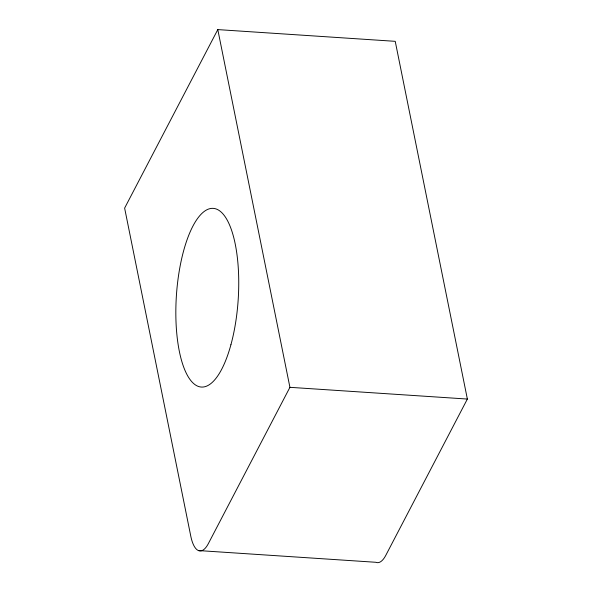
<?xml version="1.0" encoding="UTF-8"?>
<svg xmlns="http://www.w3.org/2000/svg" width="592" height="592" viewBox="0 0 592 592"><rect width="100%" height="100%" fill="white"/><g stroke="black" fill="none" stroke-linecap="round" stroke-linejoin="round"><path stroke-width="0.89" d="M217.797 29.6L124.631 208.103L190.75 536.012A37.303 12.898 -86.2 0 0 208.406 543.508L289.925 387.323L217.797 29.6L395.234 41.329L467.369 399.052L385.851 555.237A37.303 12.898 -86.2 0 1 375.853 562.282L198.416 550.553M289.925 387.323L467.369 399.052M230.917 344.744A89.54 30.962 -86.2 0 0 213.423 208.384A89.54 30.962 -86.2 0 0 177.489 340A89.54 30.962 -86.2 0 0 230.917 344.744"/></g></svg>
